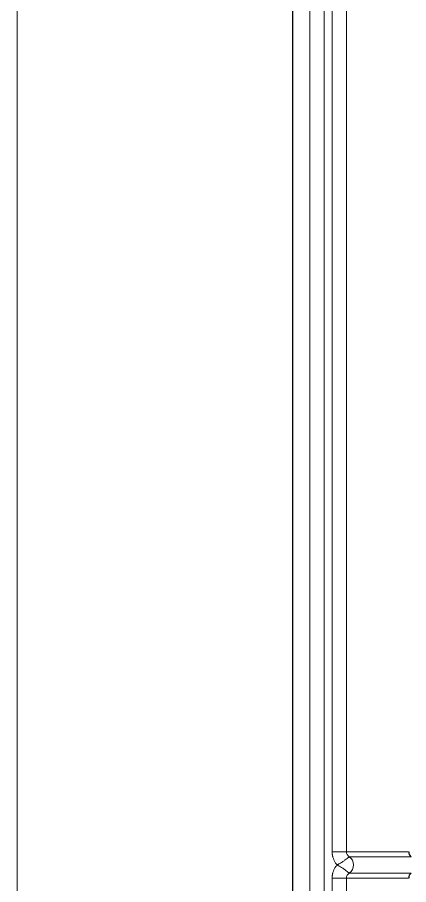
# Model space of a CAD drawing. Header units: millimetres. Extents: x 0 to 1486, y 0 to 1051.
# Drawn here: x 228.75 to 244.79, y 336.79 to 372.31 of the extents above; entities that cross this region are included whole.
import ezdxf

# ---------------------------------------------------------------- set-up
doc = ezdxf.new("R2010")
doc.units = ezdxf.units.MM
doc.header["$LTSCALE"] = 1.25
for name, color, linetype, lineweight, true_color in [('Detailkreislinien(DIN)', 7, 'Continuous', 9, 0x262659), ('Sichtbare Kanten(DIN)', 7, 'Continuous', 25, 0x262659), ('Sichtbare tangentiale Kanten(DIN)', 7, 'Continuous', 15, 0x1a1a3e)]:
    doc.layers.add(name, color=color, linetype=linetype, lineweight=lineweight, true_color=true_color)

# ---------------------------------------------------------------- blocks, each defined once
blk = doc.blocks.new('2DDetail0')
at = {"layer": 'Detailkreislinien(DIN)', "flags": 128}
blk.add_lwpolyline([(183, 215.291), (226.392, 215.291), (226.392, 353.269), (183, 353.269), (183, 215.291)], dxfattribs=at)

msp = doc.modelspace()

# ---------------------------------------------------------------- linework, layer by layer
at = {"layer": 'Sichtbare Kanten(DIN)'}
msp.add_line((240.038, 298.796), (240.038, 411.92), dxfattribs=at)
for centre, start_param, end_param in [((245.03, 338.136), 4.712396, 5.654914), ((245.03, 337.061), 3.769864, 4.712382)]:
    msp.add_ellipse(centre, major_axis=(0, -0.25), ratio=0.970296, start_param=start_param, end_param=end_param, dxfattribs=at)
at = {"layer": 'Sichtbare tangentiale Kanten(DIN)'}
for p, q in [((240.732, 299.49), (240.732, 411.227)), ((241.323, 299.49), (241.323, 411.227)), ((241.651, 338.136), (241.651, 372.581)), ((242.233, 338.136), (242.233, 372.581)), ((241.651, 338.136), (242.233, 338.136)), ((242.233, 338.136), (244.787, 338.136)), ((242.354, 337.933), (244.887, 337.933)), ((244.887, 337.263), (242.354, 337.263)), ((241.651, 300.979), (241.651, 337.061)), ((242.233, 337.061), (241.651, 337.061)), ((244.787, 337.061), (242.233, 337.061)), ((242.233, 300.979), (242.233, 337.061))]:
    msp.add_line(p, q, dxfattribs=at)
msp.add_arc((242.118, 337.598), 0.41, 305.1797, 54.8203, dxfattribs=at)
for centre, major_axis, start_param, end_param in [((242.527, 338.136), (-0.294, 0), 0.000149, 0.942731), ((242.527, 337.061), (0.294, 0), 2.198862, 3.141444)]:
    msp.add_ellipse(centre, major_axis=major_axis, ratio=0.850826, start_param=start_param, end_param=end_param, dxfattribs=at)
for points, knots in [([(241.848, 337.598), (241.821, 337.63), (241.796, 337.664), (241.775, 337.7), (241.765, 337.716), (241.755, 337.733), (241.746, 337.75), (241.737, 337.767), (241.729, 337.784), (241.721, 337.801), (241.706, 337.837), (241.693, 337.873), (241.682, 337.909), (241.68, 337.919), (241.677, 337.928), (241.675, 337.937), (241.672, 337.946), (241.67, 337.956), (241.668, 337.965), (241.664, 337.984), (241.661, 338.003), (241.659, 338.021), (241.658, 338.026), (241.657, 338.031), (241.657, 338.036), (241.655, 338.05), (241.654, 338.064), (241.653, 338.078), (241.651, 338.097), (241.651, 338.116), (241.651, 338.136)], [-3.2766607, -3.2766607, -3.2766607, -3.2766607, -3.1517855, -3.1517855, -3.1517855, -3.0941284, -3.0941284, -3.0941284, -3.0364714, -3.0364714, -3.0364714, -2.9211572, -2.9211572, -2.9211572, -2.892329, -2.892329, -2.892329, -2.8635001, -2.8635001, -2.8635001, -2.805843, -2.805843, -2.805843, -2.7914284, -2.7914284, -2.7914284, -2.748186, -2.748186, -2.748186, -2.6905289, -2.6905289, -2.6905289, -2.6905289]), ([(241.848, 337.598), (241.856, 337.602), (241.864, 337.606), (241.872, 337.61), (241.88, 337.614), (241.888, 337.618), (241.896, 337.622), (241.908, 337.628), (241.92, 337.634), (241.932, 337.64), (241.936, 337.642), (241.939, 337.644), (241.943, 337.646), (241.974, 337.663), (242.004, 337.681), (242.033, 337.698), (242.052, 337.71), (242.071, 337.722), (242.088, 337.734), (242.124, 337.758), (242.157, 337.781), (242.187, 337.803), (242.216, 337.825), (242.242, 337.846), (242.265, 337.864), (242.276, 337.873), (242.286, 337.882), (242.296, 337.89), (242.31, 337.901), (242.322, 337.911), (242.331, 337.918), (242.332, 337.919), (242.334, 337.92), (242.335, 337.921), (242.338, 337.923), (242.341, 337.926), (242.344, 337.927), (242.346, 337.929), (242.348, 337.93), (242.349, 337.931), (242.351, 337.932), (242.353, 337.933), (242.354, 337.933)], [0.0000018, 0.0000018, 0.0000018, 0.0000018, 0.0268301, 0.0268301, 0.0268301, 0.0536139, 0.0536139, 0.0536139, 0.0944941, 0.0944941, 0.0944941, 0.1069617, 0.1069617, 0.1069617, 0.2128887, 0.2128887, 0.2128887, 0.2834824, 0.2834824, 0.2834824, 0.4259362, 0.4259362, 0.4259362, 0.5691416, 0.5691416, 0.5691416, 0.6408893, 0.6408893, 0.6408893, 0.7493351, 0.7493351, 0.7493351, 0.7629386, 0.7629386, 0.7629386, 0.8043629, 0.8043629, 0.8043629, 0.8320689, 0.8320689, 0.8320689, 0.8598371, 0.8598371, 0.8598371, 0.8598371]), ([(241.848, 337.598), (241.821, 337.566), (241.796, 337.532), (241.775, 337.497), (241.765, 337.48), (241.755, 337.464), (241.746, 337.447), (241.737, 337.43), (241.729, 337.412), (241.721, 337.395), (241.706, 337.36), (241.693, 337.324), (241.682, 337.287), (241.68, 337.278), (241.677, 337.268), (241.675, 337.259), (241.672, 337.25), (241.67, 337.241), (241.668, 337.231), (241.664, 337.213), (241.661, 337.194), (241.659, 337.175), (241.658, 337.17), (241.657, 337.165), (241.657, 337.161), (241.655, 337.146), (241.654, 337.132), (241.653, 337.118), (241.651, 337.099), (241.651, 337.08), (241.651, 337.061)], [-0.5861318, -0.5861318, -0.5861318, -0.5861318, -0.4612566, -0.4612566, -0.4612566, -0.4035995, -0.4035995, -0.4035995, -0.3459425, -0.3459425, -0.3459425, -0.2306283, -0.2306283, -0.2306283, -0.2018002, -0.2018002, -0.2018002, -0.1729712, -0.1729712, -0.1729712, -0.1153142, -0.1153142, -0.1153142, -0.1008995, -0.1008995, -0.1008995, -0.0576571, -0.0576571, -0.0576571, 0, 0, 0, 0]), ([(242.354, 337.263), (242.349, 337.265), (242.343, 337.27), (242.335, 337.276), (242.334, 337.276), (242.332, 337.277), (242.331, 337.278), (242.322, 337.286), (242.31, 337.295), (242.296, 337.307), (242.286, 337.314), (242.276, 337.323), (242.265, 337.332), (242.242, 337.35), (242.216, 337.371), (242.187, 337.393), (242.157, 337.415), (242.124, 337.438), (242.088, 337.462), (242.071, 337.474), (242.052, 337.486), (242.033, 337.498), (242.004, 337.516), (241.974, 337.533), (241.943, 337.55), (241.94, 337.552), (241.936, 337.554), (241.932, 337.556), (241.905, 337.571), (241.876, 337.585), (241.848, 337.598)], [0, 0, 0, 0, 0.0968985, 0.0968985, 0.0968985, 0.1104843, 0.1104843, 0.1104843, 0.2190223, 0.2190223, 0.2190223, 0.2906956, 0.2906956, 0.2906956, 0.433902, 0.433902, 0.433902, 0.5763548, 0.5763548, 0.5763548, 0.646788, 0.646788, 0.646788, 0.7528855, 0.7528855, 0.7528855, 0.765343, 0.765343, 0.765343, 0.8598353, 0.8598353, 0.8598353, 0.8598353])]:
    msp.add_open_spline(points, degree=3, knots=knots, dxfattribs=at)

# ---------------------------------------------------------------- block references
at = {"layer": 'Detailkreislinien(DIN)', "xscale": 1.25, "yscale": 1.25, "zscale": 1.25}
msp.add_blockref('2DDetail0', (0, 0), dxfattribs=at)

doc.saveas('drawing.dxf')
